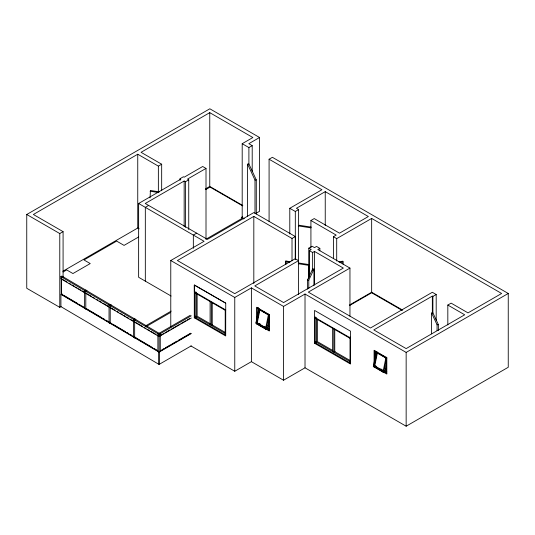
<?xml version="1.0" encoding="UTF-8"?>
<svg xmlns="http://www.w3.org/2000/svg" width="535" height="535" viewBox="0 0 535 535"><rect width="100%" height="100%" fill="white"/><g stroke="black" fill="none" stroke-linecap="round" stroke-linejoin="round"><path stroke-width="0.8" d="M258.733 309.263L255.83 323.448L266.189 329.426L267.286 329.132L269.386 318.893M256.539 323.856L259.602 308.889M259.97 309.638L257.275 322.812L266.209 327.968M268.543 314.045L265.48 329.018L266.577 328.724L267.286 329.132M266.189 329.426L269.252 314.46M386.537 363.532L384.765 372.199L383.669 372.494L373.31 366.515L376.372 351.548M374.018 366.923L377.081 351.956M377.449 352.705L374.754 365.88L383.007 370.641M382.96 372.086L386.023 357.119M383.669 372.494L386.571 358.316M150.067 197.876L150.415 190.473L159.477 191.878M285.523 264.243L285.871 261L290.786 261.762M308.474 278.608L308.815 264.551L298.162 262.906M307.491 289.161L307.491 280.006L312.641 268.904L313.938 269.105L313.938 285.743M308.782 288.525L308.782 280.206L313.938 269.105M61.097 306.582L59.78 307.351L26.75 288.278L26.75 214.488L209.834 108.786L259.555 137.495L259.555 211.285L255.977 213.351M161.67 190.748L161.67 164.218L158.36 166.124L137.749 154.227L33.371 214.488L63.083 231.642L63.083 277.244M244.207 218.648L242.195 217.484L242.195 143.694L252.861 137.535L209.76 112.651L141.059 152.314L161.67 164.218M26.75 214.488L59.78 233.554L63.083 231.642M180.081 180.322L180.081 178.67L183.391 176.757L184.16 177.199L202.698 166.499L206.008 168.411L206.008 238.884M171.126 296.042L138.632 277.277L138.632 203.487L180.85 179.111L180.081 178.67M188.741 229.595L188.741 179.847L185.431 181.76L184.16 181.024L145.246 203.487L207.406 239.372L253.817 212.576L295.327 236.544L295.327 258.927M206.008 168.411L187.471 179.111L188.741 179.847M259.555 137.495L248.815 143.694L252.206 145.647L252.206 171.354M148.636 205.44L145.326 207.353L145.326 281.149M242.195 143.694L248.895 147.56L252.206 145.647M62.883 271.238L137.749 228.017L139.167 228.84M205.42 188.949L209.76 186.441L242.803 205.52M63.103 272.007L66.688 269.934L72.941 273.546L90.228 263.561L83.975 259.957L116.637 241.098L124.067 245.391L138.532 237.038M205.734 189.577L210.054 187.083L242.582 205.861M62.555 276.307L61.371 276.99L61.371 294.758L62.555 294.076M269.085 221.403L269.085 159.216L272.395 157.303L508.25 293.474L508.25 367.271L406.152 426.214L305.017 367.819L283.537 380.224L251.39 361.667L234.765 371.263L190.908 345.938M84.617 290.692L85.801 290.01L86.984 290.692L85.801 291.374L84.617 290.692L84.617 308.461L85.801 309.143L85.801 291.374M196.653 233.166L193.342 235.079L193.342 248.347M242.669 216.662L241.238 217.484L243.746 218.935M205.895 239.259L242.422 218.166M170.772 326.852L170.772 260.518L204.096 241.285L138.632 203.487M295.327 236.544L292.016 238.456L253.817 216.401L177.393 260.525L234.765 293.648L295.253 258.726L298.563 260.632L254.774 285.917L283.61 302.563L343.336 268.082L314.5 251.437L312.641 252.507L309.33 250.594L309.33 277.13M109.04 305.077L110.223 304.395L111.407 305.077L110.223 305.766L109.04 305.077L109.04 322.846L110.223 323.528L110.223 305.766M289.789 233.989L289.789 208.289L321.93 189.731L269.085 159.216M310.922 247.852L310.922 220.487L314.232 218.574L339.511 233.173L368.347 216.528L325.24 191.637L296.41 208.289L298.624 209.566L298.563 294.631M289.789 208.289L295.313 211.472L298.624 209.566M133.469 319.469L134.653 318.78L135.837 319.469L134.653 320.151L133.469 319.469L133.469 337.231L134.653 337.913L135.837 337.231M145.46 325.949L171.213 311.076M146.363 326.47L170.685 312.42M157.899 333.853L159.082 333.171L160.266 333.853L160.266 351.615L159.082 352.297L157.899 351.615L157.899 333.853L159.082 334.535L160.266 333.853M190.326 315.262L158.607 333.579L159.55 334.128L191.276 315.81M308.815 277.17L308.815 248.153L312.126 246.24L314.5 247.611L316.533 246.441L319.843 248.347L319.843 250.835M159.945 335.706L163.549 333.619M164.987 332.79L170.036 329.874M171.481 329.045L179.406 324.464M180.85 323.635L185.899 320.719M187.337 319.89L189.504 318.639M191.276 317.997L159.55 336.314L159.55 334.128M309.33 250.594L311.189 249.524L308.815 248.153M333.399 258.265L333.399 236.704L336.201 235.086L310.922 220.487M225.69 303.158L194.299 285.035L194.299 317.83L195.623 317.068M170.772 260.518L234.765 297.467L251.39 287.87L283.537 306.428L305.017 294.029L406.152 352.418L508.25 293.474M319.843 248.347L317.81 249.524L349.957 268.082L349.957 316.172M333.399 236.704L336.702 238.617L371.658 218.434L501.629 293.474L468.011 312.881L451.132 303.138L447.822 305.05L447.822 324.946M161.824 349.87L163.984 348.619M165.429 347.79L170.471 344.874M171.916 344.045L176.958 341.129M178.402 340.293L190.661 333.218M159.945 351.281L190.941 333.385M191.249 333.566L159.53 351.876L159.53 364.174L158.627 363.653M212.555 324.732L211.292 325.461L211.292 302.228M159.53 364.174L191.249 345.864M349.957 268.082L308.32 292.117L370.481 328.002L432.34 292.284L436.199 294.517L436.199 320.218M349.542 304.997L371.658 292.23L402.708 310.153M349.435 305.612L371.658 292.779L401.925 310.26M314.526 343.249L314.573 310.427L350.545 331.192L350.499 364.021L314.526 343.249L315.851 342.487M335.077 351.468L333.813 352.197L333.813 328.971M436.199 294.517L432.889 296.43L432.34 296.109L373.791 329.914L406.152 348.599L464.701 314.794L447.822 305.05M60.89 276.582L61.846 276.04L159.557 333.579L158.601 334.121L60.89 276.582L60.89 278.768L158.601 336.308L158.601 334.121M61.224 278.575L61.224 294.156L62.949 294.838M158.627 351.876L60.916 294.33L60.916 306.629L158.627 364.174L159.537 363.66M267.473 328.236L266.376 328.53L256.018 322.545M373.31 366.515L374.406 366.221M384.953 371.303L383.856 371.598L373.497 365.619M247.598 216.561L247.598 164.158L248.895 163.957L256.285 179.88L256.285 213.987M247.598 164.158L254.988 180.081L256.285 179.88M338.762 261.822L342.875 261.187L343.223 264.424M339.932 262.438L343.223 261.929M431.598 333.82L431.598 313.028L432.889 312.828L438.359 324.605L438.359 330.423M431.598 313.028L437.062 324.805L438.359 324.605M150.067 191.222L158.306 192.5M311.27 227.121L298.965 225.215L298.624 225.964L310.922 227.863M285.523 261.749L289.622 262.384M298.637 263.775L308.474 265.3M307.491 280.006L308.782 280.206M379.509 353.896L380.887 354.692M382.264 355.487L383.635 356.277M374.794 351.261L386.812 358.203M376.192 352.445L386.551 358.423M314.573 317.262L350.545 338.026M315.235 318.245L350.485 338.595M385.167 368.735L386.584 369.551M384.692 370.641L386.812 371.865M375.282 365.719L376.667 366.515M380.806 368.909L382.191 369.705M384.692 372.006L386.812 373.236M384.056 371.792L384.765 372.199M332.87 350.565L317.362 341.611L317.362 319.208M350.264 360.603L334.756 351.656L334.756 329.252M263.407 311.624L264.785 312.42M266.156 313.209L267.533 314.005M315.235 341.477L350.485 361.827M257.315 308.193L269.332 315.135M258.713 309.377L269.072 315.356M350.485 363.191L315.235 342.841L315.235 316.874M267.687 325.661L269.105 326.477M267.212 327.574L269.332 328.798M259.181 323.448L260.565 324.243M264.711 326.638L266.089 327.433M267.212 328.938L269.332 330.162M256.566 323.655L269.292 331.004L269.292 314.607L256.566 307.257L256.566 320.378M225.737 309.966L194.345 291.842L194.345 285.008L225.737 303.131L225.69 335.953L194.299 317.83M195.007 292.826L225.683 310.541M210.362 323.829L197.134 316.192L197.134 293.795M225.462 332.549L212.241 324.912L212.241 302.516M195.007 316.058L225.683 333.766M225.683 335.137L195.007 317.422L195.007 291.461M61.946 279.002L66.975 281.958M69.129 283.229L70.566 284.078M72.004 284.921L74.158 286.192M75.596 287.041L77.033 287.883M78.471 288.733L80.624 290.003M82.062 290.846L84.216 292.117M86.376 293.387L91.405 296.35M92.836 297.192L94.274 298.042M96.434 299.306L97.865 300.155M99.303 300.998L101.463 302.268M102.894 303.118L108.645 306.501M110.799 307.772L115.112 310.307M117.265 311.577L118.703 312.427M120.141 313.269L122.294 314.54M123.732 315.389L125.17 316.232M126.608 317.081L128.761 318.352M130.199 319.194L133.79 321.308M135.228 322.157L142.41 326.39M144.57 327.654L146.001 328.503M147.439 329.353L149.599 330.617M151.03 331.466L156.059 334.428M64.387 295.688L77.321 303.298M78.759 304.147L80.197 304.99M81.628 305.839L83.788 307.11M86.657 308.802L101.028 317.262M102.466 318.111L104.619 319.382M106.057 320.224L111.086 323.187M112.524 324.036L125.457 331.647M126.895 332.496L128.326 333.338M129.764 334.188L131.924 335.458M134.793 337.15L152.756 347.73M154.194 348.573L157.785 350.692M61.224 294.156L158.22 351.274M437.062 324.805L437.062 330.623M432.889 296.43L432.889 313.008M432.34 296.109L432.34 313.523M406.152 352.418L406.152 426.214M386.337 357.38L386.337 372.955M375.978 351.401L375.978 354.678M374.794 350.713L374.794 359.734M371.658 218.434L371.658 292.23M350.024 336.963L350.024 362.924M336.702 238.617L336.702 261M332.63 328.283L332.63 351.515M325.24 191.637L325.24 225.636M316.419 317.563L316.419 343.523M314.5 251.437L314.5 284.6M312.641 252.507L312.641 270.75M305.017 294.029L305.017 367.819M295.313 211.472L295.313 259.562M292.016 238.456L292.016 260.839M285.871 261L285.871 264.33M283.537 306.428L283.537 380.224M268.858 314.312L268.858 329.888M258.499 307.511L258.499 312.427M257.315 307.645L257.315 317.489M254.988 180.081L254.988 213.358M253.817 216.401L253.817 283.557M251.39 287.87L251.39 361.667M248.895 147.56L248.895 164.145M234.765 297.467L234.765 371.263M225.215 309.712L225.215 334.863M210.108 301.546L210.108 324.778M209.76 112.651L209.76 186.441M196.191 292.143L196.191 318.111M185.431 181.76L185.431 227.362M184.16 181.024L184.16 226.626M159.082 334.535L159.082 352.297M158.627 351.355L158.627 364.174M158.36 166.124L158.36 191.831M137.749 154.227L137.749 228.017M134.653 320.151L134.653 337.913M59.78 233.554L59.78 307.351M386.812 357.654L374.085 350.305L374.085 366.702L386.812 374.052L386.812 357.654"/></g></svg>
